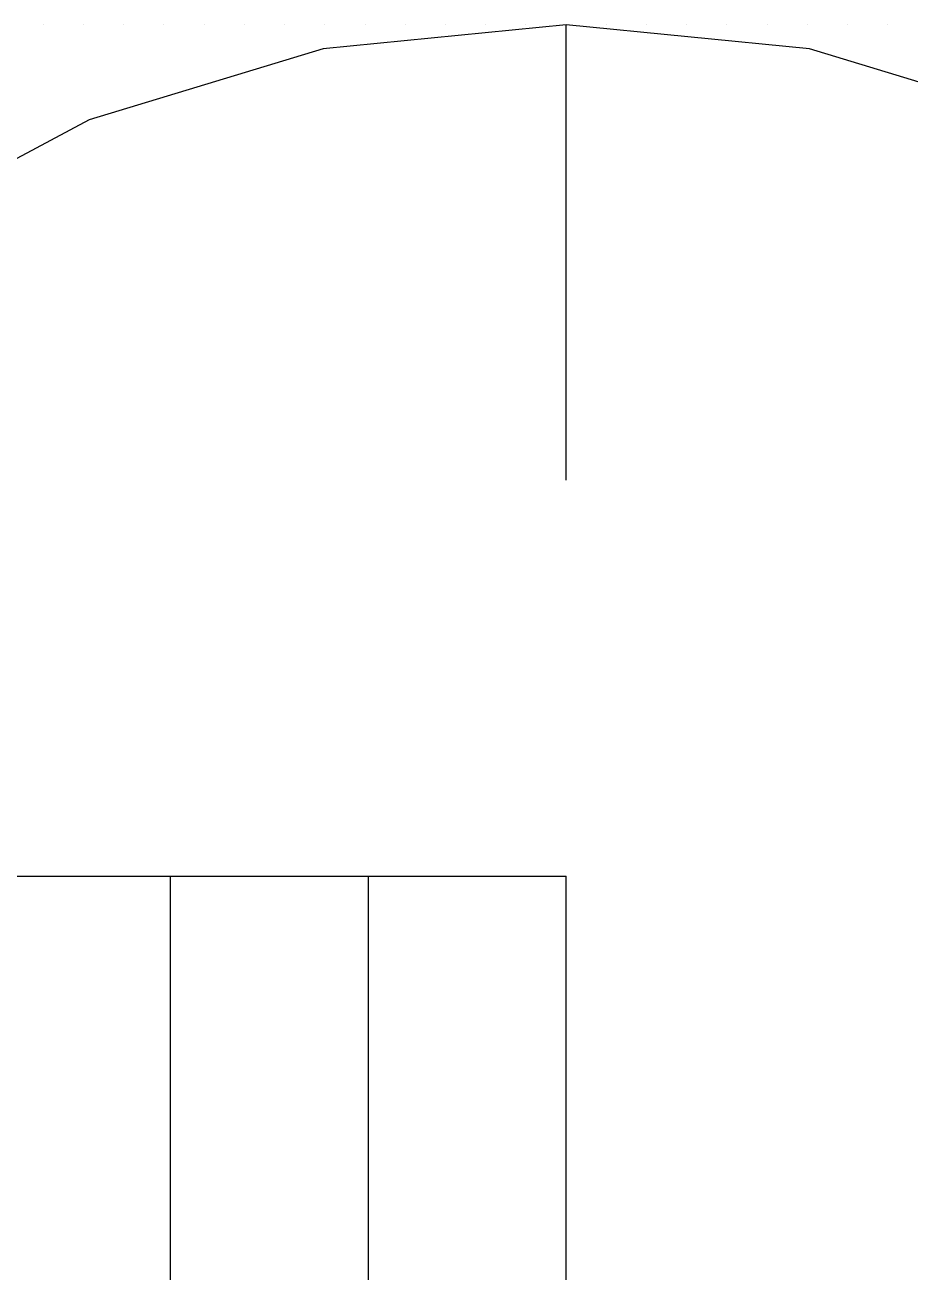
# Model space of a CAD drawing. Header units: metres. Extents: x -61500 to 61500, y -31500 to 31500.
# Drawn here: x 16323 to 38688, y 0 to 31500 of the extents above; entities that cross this region are included whole.
import ezdxf

# ---------------------------------------------------------------- set-up
doc = ezdxf.new("R2010")
doc.units = ezdxf.units.M
for name, color, linetype in [('BEAMS_T2', 1, 'Continuous'), ('COLUMNS_T2', 5, 'Continuous'), ('SKYBRIDGE', 3, 'Continuous')]:
    doc.layers.add(name, color=color, linetype=linetype)

msp = doc.modelspace()

# ---------------------------------------------------------------- linework, layer by layer
at = {"layer": 'BEAMS_T2'}
for p, q in [((30000, 31500, 18955), (23855, 30895, 18955)), ((30000, 31500, 37909), (23855, 30895, 37909)), ((30000, 31500, 56864), (23855, 30895, 56864)), ((30000, 31500, 75818), (23855, 30895, 75818)), ((30000, 31500, 94773), (23855, 30895, 94773)), ((30000, 31500, 113727), (23855, 30895, 113727)), ((30000, 31500, 132682), (23855, 30895, 132682)), ((30000, 31500, 151636), (23855, 30895, 151636)), ((30000, 31500, 170591), (23855, 30895, 170591)), ((30000, 31500, 189545), (23855, 30895, 189545)), ((30000, 31500, 208500), (23855, 30895, 208500)), ((30000, 31500, 227455), (23855, 30895, 227455)), ((30000, 31500, 246409), (23855, 30895, 246409)), ((30000, 31500, 265364), (23855, 30895, 265364)), ((30000, 31500, 284318), (23855, 30895, 284318)), ((30000, 31500, 303273), (23855, 30895, 303273)), ((30000, 31500, 322227), (23855, 30895, 322227)), ((30000, 31500, 341182), (23855, 30895, 341182)), ((30000, 31500, 360136), (23855, 30895, 360136)), ((30000, 31500, 379091), (23855, 30895, 379091)), ((30000, 31500, 398045), (23855, 30895, 398045)), ((30000, 20000, 18955), (30000, 31500, 18955)), ((36145, 30895, 18955), (30000, 31500, 18955)), ((30000, 20000, 37909), (30000, 31500, 37909)), ((36145, 30895, 37909), (30000, 31500, 37909)), ((30000, 20000, 56864), (30000, 31500, 56864)), ((36145, 30895, 56864), (30000, 31500, 56864)), ((30000, 20000, 75818), (30000, 31500, 75818)), ((36145, 30895, 75818), (30000, 31500, 75818)), ((30000, 20000, 94773), (30000, 31500, 94773)), ((36145, 30895, 94773), (30000, 31500, 94773)), ((30000, 20000, 113727), (30000, 31500, 113727)), ((36145, 30895, 113727), (30000, 31500, 113727)), ((30000, 20000, 132682), (30000, 31500, 132682)), ((36145, 30895, 132682), (30000, 31500, 132682)), ((30000, 20000, 151636), (30000, 31500, 151636)), ((36145, 30895, 151636), (30000, 31500, 151636)), ((30000, 20000, 170591), (30000, 31500, 170591)), ((36145, 30895, 170591), (30000, 31500, 170591)), ((30000, 20000, 189545), (30000, 31500, 189545)), ((36145, 30895, 189545), (30000, 31500, 189545)), ((30000, 20000, 208500), (30000, 31500, 208500)), ((36145, 30895, 208500), (30000, 31500, 208500)), ((30000, 20000, 227455), (30000, 31500, 227455)), ((36145, 30895, 227455), (30000, 31500, 227455)), ((30000, 20000, 246409), (30000, 31500, 246409)), ((36145, 30895, 246409), (30000, 31500, 246409)), ((30000, 20000, 265364), (30000, 31500, 265364)), ((36145, 30895, 265364), (30000, 31500, 265364)), ((30000, 20000, 284318), (30000, 31500, 284318)), ((36145, 30895, 284318), (30000, 31500, 284318)), ((30000, 20000, 303273), (30000, 31500, 303273)), ((36145, 30895, 303273), (30000, 31500, 303273)), ((30000, 20000, 322227), (30000, 31500, 322227)), ((36145, 30895, 322227), (30000, 31500, 322227)), ((30000, 20000, 341182), (30000, 31500, 341182)), ((36145, 30895, 341182), (30000, 31500, 341182)), ((30000, 20000, 360136), (30000, 31500, 360136)), ((36145, 30895, 360136), (30000, 31500, 360136)), ((30000, 20000, 379091), (30000, 31500, 379091)), ((36145, 30895, 379091), (30000, 31500, 379091)), ((30000, 20000, 398045), (30000, 31500, 398045)), ((36145, 30895, 398045), (30000, 31500, 398045)), ((23855, 30895, 18955), (17945, 29102, 18955)), ((23855, 30895, 37909), (17945, 29102, 37909)), ((23855, 30895, 56864), (17945, 29102, 56864)), ((23855, 30895, 75818), (17945, 29102, 75818)), ((23855, 30895, 94773), (17945, 29102, 94773)), ((23855, 30895, 113727), (17945, 29102, 113727)), ((23855, 30895, 132682), (17945, 29102, 132682)), ((23855, 30895, 151636), (17945, 29102, 151636)), ((23855, 30895, 170591), (17945, 29102, 170591)), ((23855, 30895, 189545), (17945, 29102, 189545)), ((23855, 30895, 208500), (17945, 29102, 208500)), ((23855, 30895, 227455), (17945, 29102, 227455)), ((23855, 30895, 246409), (17945, 29102, 246409)), ((23855, 30895, 265364), (17945, 29102, 265364)), ((23855, 30895, 284318), (17945, 29102, 284318)), ((23855, 30895, 303273), (17945, 29102, 303273)), ((23855, 30895, 322227), (17945, 29102, 322227)), ((23855, 30895, 341182), (17945, 29102, 341182)), ((23855, 30895, 360136), (17945, 29102, 360136)), ((23855, 30895, 379091), (17945, 29102, 379091)), ((23855, 30895, 398045), (17945, 29102, 398045)), ((42055, 29102, 18955), (36145, 30895, 18955)), ((42055, 29102, 37909), (36145, 30895, 37909)), ((42055, 29102, 56864), (36145, 30895, 56864)), ((42055, 29102, 75818), (36145, 30895, 75818)), ((42055, 29102, 94773), (36145, 30895, 94773)), ((42055, 29102, 113727), (36145, 30895, 113727)), ((42055, 29102, 132682), (36145, 30895, 132682)), ((42055, 29102, 151636), (36145, 30895, 151636)), ((42055, 29102, 170591), (36145, 30895, 170591)), ((42055, 29102, 189545), (36145, 30895, 189545)), ((42055, 29102, 208500), (36145, 30895, 208500)), ((42055, 29102, 227455), (36145, 30895, 227455)), ((42055, 29102, 246409), (36145, 30895, 246409)), ((42055, 29102, 265364), (36145, 30895, 265364)), ((42055, 29102, 284318), (36145, 30895, 284318)), ((42055, 29102, 303273), (36145, 30895, 303273)), ((42055, 29102, 322227), (36145, 30895, 322227)), ((42055, 29102, 341182), (36145, 30895, 341182)), ((42055, 29102, 360136), (36145, 30895, 360136)), ((42055, 29102, 379091), (36145, 30895, 379091)), ((42055, 29102, 398045), (36145, 30895, 398045)), ((17945, 29102, 18955), (12500, 26191, 18955)), ((17945, 29102, 37909), (12500, 26191, 37909)), ((17945, 29102, 56864), (12500, 26191, 56864)), ((17945, 29102, 75818), (12500, 26191, 75818)), ((17945, 29102, 94773), (12500, 26191, 94773)), ((17945, 29102, 113727), (12500, 26191, 113727)), ((17945, 29102, 132682), (12500, 26191, 132682)), ((17945, 29102, 151636), (12500, 26191, 151636)), ((17945, 29102, 170591), (12500, 26191, 170591)), ((17945, 29102, 189545), (12500, 26191, 189545)), ((17945, 29102, 208500), (12500, 26191, 208500)), ((17945, 29102, 227455), (12500, 26191, 227455)), ((17945, 29102, 246409), (12500, 26191, 246409)), ((17945, 29102, 265364), (12500, 26191, 265364)), ((17945, 29102, 284318), (12500, 26191, 284318)), ((17945, 29102, 303273), (12500, 26191, 303273)), ((17945, 29102, 322227), (12500, 26191, 322227)), ((17945, 29102, 341182), (12500, 26191, 341182)), ((17945, 29102, 360136), (12500, 26191, 360136)), ((17945, 29102, 379091), (12500, 26191, 379091)), ((17945, 29102, 398045), (12500, 26191, 398045))]:
    msp.add_line(p, q, dxfattribs=at)
at = {"layer": 'COLUMNS_T2'}
for p, q in [((16788, 31500), (16788, 31500, 11373)), ((16788, 31500, 11373), (16788, 31500, 22745)), ((16788, 31500, 22745), (16788, 31500, 34118)), ((16788, 31500, 34118), (16788, 31500, 45491)), ((16788, 31500, 45491), (16788, 31500, 56864)), ((16788, 31500, 56864), (16788, 31500, 68236)), ((16788, 31500, 68236), (16788, 31500, 79609)), ((16788, 31500, 79609), (16788, 31500, 90982)), ((16788, 31500, 90982), (16788, 31500, 102355)), ((16788, 31500, 102355), (16788, 31500, 113727)), ((16788, 31500, 113727), (16788, 31500, 125100)), ((16788, 31500, 125100), (16788, 31500, 136473)), ((16788, 31500, 136473), (16788, 31500, 147845)), ((16788, 31500, 147845), (16788, 31500, 159218)), ((16788, 31500, 159218), (16788, 31500, 170591)), ((16788, 31500, 170591), (16788, 31500, 181964)), ((16788, 31500, 181964), (16788, 31500, 193336)), ((16788, 31500, 193336), (16788, 31500, 204709)), ((16788, 31500, 204709), (16788, 31500, 216082)), ((16788, 31500, 216082), (16788, 31500, 227455)), ((16788, 31500, 227455), (16788, 31500, 238827)), ((16788, 31500, 238827), (16788, 31500, 250200)), ((16788, 31500, 250200), (16788, 31500, 261573)), ((16788, 31500, 261573), (16788, 31500, 272945)), ((16788, 31500, 272945), (16788, 31500, 284318)), ((16788, 31500, 284318), (16788, 31500, 295691)), ((16788, 31500, 295691), (16788, 31500, 307064)), ((16788, 31500, 307064), (16788, 31500, 318436)), ((16788, 31500, 318436), (16788, 31500, 329809)), ((16788, 31500, 329809), (16788, 31500, 341182)), ((16788, 31500, 341182), (16788, 31500, 352555)), ((16788, 31500, 352555), (16788, 31500, 363927)), ((16788, 31500, 363927), (16788, 31500, 375300)), ((16788, 31500, 375300), (16788, 31500, 386673)), ((16788, 31500, 386673), (16788, 31500, 398045)), ((16788, 31500, 398045), (16788, 31500, 409418)), ((17804, 31500), (17804, 31500, 11373)), ((17804, 31500, 11373), (17804, 31500, 22745)), ((17804, 31500, 22745), (17804, 31500, 34118)), ((17804, 31500, 34118), (17804, 31500, 45491)), ((17804, 31500, 45491), (17804, 31500, 56864)), ((17804, 31500, 56864), (17804, 31500, 68236)), ((17804, 31500, 68236), (17804, 31500, 79609)), ((17804, 31500, 79609), (17804, 31500, 90982)), ((17804, 31500, 90982), (17804, 31500, 102355)), ((17804, 31500, 102355), (17804, 31500, 113727)), ((17804, 31500, 113727), (17804, 31500, 125100)), ((17804, 31500, 125100), (17804, 31500, 136473)), ((17804, 31500, 136473), (17804, 31500, 147845)), ((17804, 31500, 147845), (17804, 31500, 159218)), ((17804, 31500, 159218), (17804, 31500, 170591)), ((17804, 31500, 170591), (17804, 31500, 181964)), ((17804, 31500, 181964), (17804, 31500, 193336)), ((17804, 31500, 193336), (17804, 31500, 204709)), ((17804, 31500, 204709), (17804, 31500, 216082)), ((17804, 31500, 216082), (17804, 31500, 227455)), ((17804, 31500, 227455), (17804, 31500, 238827)), ((17804, 31500, 238827), (17804, 31500, 250200)), ((17804, 31500, 250200), (17804, 31500, 261573)), ((17804, 31500, 261573), (17804, 31500, 272945)), ((17804, 31500, 272945), (17804, 31500, 284318)), ((17804, 31500, 284318), (17804, 31500, 295691)), ((17804, 31500, 295691), (17804, 31500, 307064)), ((17804, 31500, 307064), (17804, 31500, 318436)), ((17804, 31500, 318436), (17804, 31500, 329809)), ((17804, 31500, 329809), (17804, 31500, 341182)), ((17804, 31500, 341182), (17804, 31500, 352555)), ((17804, 31500, 352555), (17804, 31500, 363927)), ((17804, 31500, 363927), (17804, 31500, 375300)), ((17804, 31500, 375300), (17804, 31500, 386673)), ((17804, 31500, 386673), (17804, 31500, 398045)), ((17804, 31500, 398045), (17804, 31500, 409418)), ((18820, 31500), (18820, 31500, 11373)), ((18820, 31500, 11373), (18820, 31500, 22745)), ((18820, 31500, 22745), (18820, 31500, 34118)), ((18820, 31500, 34118), (18820, 31500, 45491)), ((18820, 31500, 45491), (18820, 31500, 56864)), ((18820, 31500, 56864), (18820, 31500, 68236)), ((18820, 31500, 68236), (18820, 31500, 79609)), ((18820, 31500, 79609), (18820, 31500, 90982)), ((18820, 31500, 90982), (18820, 31500, 102355)), ((18820, 31500, 102355), (18820, 31500, 113727)), ((18820, 31500, 113727), (18820, 31500, 125100)), ((18820, 31500, 125100), (18820, 31500, 136473)), ((18820, 31500, 136473), (18820, 31500, 147845)), ((18820, 31500, 147845), (18820, 31500, 159218)), ((18820, 31500, 159218), (18820, 31500, 170591)), ((18820, 31500, 170591), (18820, 31500, 181964)), ((18820, 31500, 181964), (18820, 31500, 193336)), ((18820, 31500, 193336), (18820, 31500, 204709)), ((18820, 31500, 204709), (18820, 31500, 216082)), ((18820, 31500, 216082), (18820, 31500, 227455)), ((18820, 31500, 227455), (18820, 31500, 238827)), ((18820, 31500, 238827), (18820, 31500, 250200)), ((18820, 31500, 250200), (18820, 31500, 261573)), ((18820, 31500, 261573), (18820, 31500, 272945)), ((18820, 31500, 272945), (18820, 31500, 284318)), ((18820, 31500, 284318), (18820, 31500, 295691)), ((18820, 31500, 295691), (18820, 31500, 307064)), ((18820, 31500, 307064), (18820, 31500, 318436)), ((18820, 31500, 318436), (18820, 31500, 329809)), ((18820, 31500, 329809), (18820, 31500, 341182)), ((18820, 31500, 341182), (18820, 31500, 352555)), ((18820, 31500, 352555), (18820, 31500, 363927)), ((18820, 31500, 363927), (18820, 31500, 375300)), ((18820, 31500, 375300), (18820, 31500, 386673)), ((18820, 31500, 386673), (18820, 31500, 398045)), ((18820, 31500, 398045), (18820, 31500, 409418)), ((19836, 31500), (19836, 31500, 11373)), ((19836, 31500, 11373), (19836, 31500, 22745)), ((19836, 31500, 22745), (19836, 31500, 34118)), ((19836, 31500, 34118), (19836, 31500, 45491)), ((19836, 31500, 45491), (19836, 31500, 56864)), ((19836, 31500, 56864), (19836, 31500, 68236)), ((19836, 31500, 68236), (19836, 31500, 79609)), ((19836, 31500, 79609), (19836, 31500, 90982)), ((19836, 31500, 90982), (19836, 31500, 102355)), ((19836, 31500, 102355), (19836, 31500, 113727)), ((19836, 31500, 113727), (19836, 31500, 125100)), ((19836, 31500, 125100), (19836, 31500, 136473)), ((19836, 31500, 136473), (19836, 31500, 147845)), ((19836, 31500, 147845), (19836, 31500, 159218)), ((19836, 31500, 159218), (19836, 31500, 170591)), ((19836, 31500, 170591), (19836, 31500, 181964)), ((19836, 31500, 181964), (19836, 31500, 193336)), ((19836, 31500, 193336), (19836, 31500, 204709)), ((19836, 31500, 204709), (19836, 31500, 216082)), ((19836, 31500, 216082), (19836, 31500, 227455)), ((19836, 31500, 227455), (19836, 31500, 238827)), ((19836, 31500, 238827), (19836, 31500, 250200)), ((19836, 31500, 250200), (19836, 31500, 261573)), ((19836, 31500, 261573), (19836, 31500, 272945)), ((19836, 31500, 272945), (19836, 31500, 284318)), ((19836, 31500, 284318), (19836, 31500, 295691)), ((19836, 31500, 295691), (19836, 31500, 307064)), ((19836, 31500, 307064), (19836, 31500, 318436)), ((19836, 31500, 318436), (19836, 31500, 329809)), ((19836, 31500, 329809), (19836, 31500, 341182)), ((19836, 31500, 341182), (19836, 31500, 352555)), ((19836, 31500, 352555), (19836, 31500, 363927)), ((19836, 31500, 363927), (19836, 31500, 375300)), ((19836, 31500, 375300), (19836, 31500, 386673)), ((19836, 31500, 386673), (19836, 31500, 398045)), ((19836, 31500, 398045), (19836, 31500, 409418)), ((20852, 31500), (20852, 31500, 11373)), ((20852, 31500, 11373), (20852, 31500, 22745)), ((20852, 31500, 22745), (20852, 31500, 34118)), ((20852, 31500, 34118), (20852, 31500, 45491)), ((20852, 31500, 45491), (20852, 31500, 56864)), ((20852, 31500, 56864), (20852, 31500, 68236)), ((20852, 31500, 68236), (20852, 31500, 79609)), ((20852, 31500, 79609), (20852, 31500, 90982)), ((20852, 31500, 90982), (20852, 31500, 102355)), ((20852, 31500, 102355), (20852, 31500, 113727)), ((20852, 31500, 113727), (20852, 31500, 125100)), ((20852, 31500, 125100), (20852, 31500, 136473)), ((20852, 31500, 136473), (20852, 31500, 147845)), ((20852, 31500, 147845), (20852, 31500, 159218)), ((20852, 31500, 159218), (20852, 31500, 170591)), ((20852, 31500, 170591), (20852, 31500, 181964)), ((20852, 31500, 181964), (20852, 31500, 193336)), ((20852, 31500, 193336), (20852, 31500, 204709)), ((20852, 31500, 204709), (20852, 31500, 216082)), ((20852, 31500, 216082), (20852, 31500, 227455)), ((20852, 31500, 227455), (20852, 31500, 238827)), ((20852, 31500, 238827), (20852, 31500, 250200)), ((20852, 31500, 250200), (20852, 31500, 261573)), ((20852, 31500, 261573), (20852, 31500, 272945)), ((20852, 31500, 272945), (20852, 31500, 284318)), ((20852, 31500, 284318), (20852, 31500, 295691)), ((20852, 31500, 295691), (20852, 31500, 307064)), ((20852, 31500, 307064), (20852, 31500, 318436)), ((20852, 31500, 318436), (20852, 31500, 329809)), ((20852, 31500, 329809), (20852, 31500, 341182)), ((20852, 31500, 341182), (20852, 31500, 352555)), ((20852, 31500, 352555), (20852, 31500, 363927)), ((20852, 31500, 363927), (20852, 31500, 375300)), ((20852, 31500, 375300), (20852, 31500, 386673)), ((20852, 31500, 386673), (20852, 31500, 398045)), ((20852, 31500, 398045), (20852, 31500, 409418)), ((21868, 31500), (21868, 31500, 11373)), ((21868, 31500, 11373), (21868, 31500, 22745)), ((21868, 31500, 22745), (21868, 31500, 34118)), ((21868, 31500, 34118), (21868, 31500, 45491)), ((21868, 31500, 45491), (21868, 31500, 56864)), ((21868, 31500, 56864), (21868, 31500, 68236)), ((21868, 31500, 68236), (21868, 31500, 79609)), ((21868, 31500, 79609), (21868, 31500, 90982)), ((21868, 31500, 90982), (21868, 31500, 102355)), ((21868, 31500, 102355), (21868, 31500, 113727)), ((21868, 31500, 113727), (21868, 31500, 125100)), ((21868, 31500, 125100), (21868, 31500, 136473)), ((21868, 31500, 136473), (21868, 31500, 147845)), ((21868, 31500, 147845), (21868, 31500, 159218)), ((21868, 31500, 159218), (21868, 31500, 170591)), ((21868, 31500, 170591), (21868, 31500, 181964)), ((21868, 31500, 181964), (21868, 31500, 193336)), ((21868, 31500, 193336), (21868, 31500, 204709)), ((21868, 31500, 204709), (21868, 31500, 216082)), ((21868, 31500, 216082), (21868, 31500, 227455)), ((21868, 31500, 227455), (21868, 31500, 238827)), ((21868, 31500, 238827), (21868, 31500, 250200)), ((21868, 31500, 250200), (21868, 31500, 261573)), ((21868, 31500, 261573), (21868, 31500, 272945)), ((21868, 31500, 272945), (21868, 31500, 284318)), ((21868, 31500, 284318), (21868, 31500, 295691)), ((21868, 31500, 295691), (21868, 31500, 307064)), ((21868, 31500, 307064), (21868, 31500, 318436)), ((21868, 31500, 318436), (21868, 31500, 329809)), ((21868, 31500, 329809), (21868, 31500, 341182)), ((21868, 31500, 341182), (21868, 31500, 352555)), ((21868, 31500, 352555), (21868, 31500, 363927)), ((21868, 31500, 363927), (21868, 31500, 375300)), ((21868, 31500, 375300), (21868, 31500, 386673)), ((21868, 31500, 386673), (21868, 31500, 398045)), ((21868, 31500, 398045), (21868, 31500, 409418)), ((22884, 31500), (22884, 31500, 11373)), ((22884, 31500, 11373), (22884, 31500, 22745)), ((22884, 31500, 22745), (22884, 31500, 34118)), ((22884, 31500, 34118), (22884, 31500, 45491)), ((22884, 31500, 45491), (22884, 31500, 56864)), ((22884, 31500, 56864), (22884, 31500, 68236)), ((22884, 31500, 68236), (22884, 31500, 79609)), ((22884, 31500, 79609), (22884, 31500, 90982)), ((22884, 31500, 90982), (22884, 31500, 102355)), ((22884, 31500, 102355), (22884, 31500, 113727)), ((22884, 31500, 113727), (22884, 31500, 125100)), ((22884, 31500, 125100), (22884, 31500, 136473)), ((22884, 31500, 136473), (22884, 31500, 147845)), ((22884, 31500, 147845), (22884, 31500, 159218)), ((22884, 31500, 159218), (22884, 31500, 170591)), ((22884, 31500, 170591), (22884, 31500, 181964)), ((22884, 31500, 181964), (22884, 31500, 193336)), ((22884, 31500, 193336), (22884, 31500, 204709)), ((22884, 31500, 204709), (22884, 31500, 216082)), ((22884, 31500, 216082), (22884, 31500, 227455)), ((22884, 31500, 227455), (22884, 31500, 238827)), ((22884, 31500, 238827), (22884, 31500, 250200)), ((22884, 31500, 250200), (22884, 31500, 261573)), ((22884, 31500, 261573), (22884, 31500, 272945)), ((22884, 31500, 272945), (22884, 31500, 284318)), ((22884, 31500, 284318), (22884, 31500, 295691)), ((22884, 31500, 295691), (22884, 31500, 307064)), ((22884, 31500, 307064), (22884, 31500, 318436)), ((22884, 31500, 318436), (22884, 31500, 329809)), ((22884, 31500, 329809), (22884, 31500, 341182)), ((22884, 31500, 341182), (22884, 31500, 352555)), ((22884, 31500, 352555), (22884, 31500, 363927)), ((22884, 31500, 363927), (22884, 31500, 375300)), ((22884, 31500, 375300), (22884, 31500, 386673)), ((22884, 31500, 386673), (22884, 31500, 398045)), ((22884, 31500, 398045), (22884, 31500, 409418)), ((23900, 31500), (23900, 31500, 11373)), ((23900, 31500, 11373), (23900, 31500, 22745)), ((23900, 31500, 22745), (23900, 31500, 34118)), ((23900, 31500, 34118), (23900, 31500, 45491)), ((23900, 31500, 45491), (23900, 31500, 56864)), ((23900, 31500, 56864), (23900, 31500, 68236)), ((23900, 31500, 68236), (23900, 31500, 79609)), ((23900, 31500, 79609), (23900, 31500, 90982)), ((23900, 31500, 90982), (23900, 31500, 102355)), ((23900, 31500, 102355), (23900, 31500, 113727)), ((23900, 31500, 113727), (23900, 31500, 125100)), ((23900, 31500, 125100), (23900, 31500, 136473)), ((23900, 31500, 136473), (23900, 31500, 147845)), ((23900, 31500, 147845), (23900, 31500, 159218)), ((23900, 31500, 159218), (23900, 31500, 170591)), ((23900, 31500, 170591), (23900, 31500, 181964)), ((23900, 31500, 181964), (23900, 31500, 193336)), ((23900, 31500, 193336), (23900, 31500, 204709)), ((23900, 31500, 204709), (23900, 31500, 216082)), ((23900, 31500, 216082), (23900, 31500, 227455)), ((23900, 31500, 227455), (23900, 31500, 238827)), ((23900, 31500, 238827), (23900, 31500, 250200)), ((23900, 31500, 250200), (23900, 31500, 261573)), ((23900, 31500, 261573), (23900, 31500, 272945)), ((23900, 31500, 272945), (23900, 31500, 284318)), ((23900, 31500, 284318), (23900, 31500, 295691)), ((23900, 31500, 295691), (23900, 31500, 307064)), ((23900, 31500, 307064), (23900, 31500, 318436)), ((23900, 31500, 318436), (23900, 31500, 329809)), ((23900, 31500, 329809), (23900, 31500, 341182)), ((23900, 31500, 341182), (23900, 31500, 352555)), ((23900, 31500, 352555), (23900, 31500, 363927)), ((23900, 31500, 363927), (23900, 31500, 375300)), ((23900, 31500, 375300), (23900, 31500, 386673)), ((23900, 31500, 386673), (23900, 31500, 398045)), ((23900, 31500, 398045), (23900, 31500, 409418)), ((24916, 31500), (24916, 31500, 11373)), ((24916, 31500, 11373), (24916, 31500, 22745)), ((24916, 31500, 22745), (24916, 31500, 34118)), ((24916, 31500, 34118), (24916, 31500, 45491)), ((24916, 31500, 45491), (24916, 31500, 56864)), ((24916, 31500, 56864), (24916, 31500, 68236)), ((24916, 31500, 68236), (24916, 31500, 79609)), ((24916, 31500, 79609), (24916, 31500, 90982)), ((24916, 31500, 90982), (24916, 31500, 102355)), ((24916, 31500, 102355), (24916, 31500, 113727)), ((24916, 31500, 113727), (24916, 31500, 125100)), ((24916, 31500, 125100), (24916, 31500, 136473)), ((24916, 31500, 136473), (24916, 31500, 147845)), ((24916, 31500, 147845), (24916, 31500, 159218)), ((24916, 31500, 159218), (24916, 31500, 170591)), ((24916, 31500, 170591), (24916, 31500, 181964)), ((24916, 31500, 181964), (24916, 31500, 193336)), ((24916, 31500, 193336), (24916, 31500, 204709)), ((24916, 31500, 204709), (24916, 31500, 216082)), ((24916, 31500, 216082), (24916, 31500, 227455)), ((24916, 31500, 227455), (24916, 31500, 238827)), ((24916, 31500, 238827), (24916, 31500, 250200)), ((24916, 31500, 250200), (24916, 31500, 261573)), ((24916, 31500, 261573), (24916, 31500, 272945)), ((24916, 31500, 272945), (24916, 31500, 284318)), ((24916, 31500, 284318), (24916, 31500, 295691)), ((24916, 31500, 295691), (24916, 31500, 307064)), ((24916, 31500, 307064), (24916, 31500, 318436)), ((24916, 31500, 318436), (24916, 31500, 329809)), ((24916, 31500, 329809), (24916, 31500, 341182)), ((24916, 31500, 341182), (24916, 31500, 352555)), ((24916, 31500, 352555), (24916, 31500, 363927)), ((24916, 31500, 363927), (24916, 31500, 375300)), ((24916, 31500, 375300), (24916, 31500, 386673)), ((24916, 31500, 386673), (24916, 31500, 398045)), ((24916, 31500, 398045), (24916, 31500, 409418)), ((25932, 31500), (25932, 31500, 11373)), ((25932, 31500, 11373), (25932, 31500, 22745)), ((25932, 31500, 22745), (25932, 31500, 34118)), ((25932, 31500, 34118), (25932, 31500, 45491)), ((25932, 31500, 45491), (25932, 31500, 56864)), ((25932, 31500, 56864), (25932, 31500, 68236)), ((25932, 31500, 68236), (25932, 31500, 79609)), ((25932, 31500, 79609), (25932, 31500, 90982)), ((25932, 31500, 90982), (25932, 31500, 102355)), ((25932, 31500, 102355), (25932, 31500, 113727)), ((25932, 31500, 113727), (25932, 31500, 125100)), ((25932, 31500, 125100), (25932, 31500, 136473)), ((25932, 31500, 136473), (25932, 31500, 147845)), ((25932, 31500, 147845), (25932, 31500, 159218)), ((25932, 31500, 159218), (25932, 31500, 170591)), ((25932, 31500, 170591), (25932, 31500, 181964)), ((25932, 31500, 181964), (25932, 31500, 193336)), ((25932, 31500, 193336), (25932, 31500, 204709)), ((25932, 31500, 204709), (25932, 31500, 216082)), ((25932, 31500, 216082), (25932, 31500, 227455)), ((25932, 31500, 227455), (25932, 31500, 238827)), ((25932, 31500, 238827), (25932, 31500, 250200)), ((25932, 31500, 250200), (25932, 31500, 261573)), ((25932, 31500, 261573), (25932, 31500, 272945)), ((25932, 31500, 272945), (25932, 31500, 284318)), ((25932, 31500, 284318), (25932, 31500, 295691)), ((25932, 31500, 295691), (25932, 31500, 307064)), ((25932, 31500, 307064), (25932, 31500, 318436)), ((25932, 31500, 318436), (25932, 31500, 329809)), ((25932, 31500, 329809), (25932, 31500, 341182)), ((25932, 31500, 341182), (25932, 31500, 352555)), ((25932, 31500, 352555), (25932, 31500, 363927)), ((25932, 31500, 363927), (25932, 31500, 375300)), ((25932, 31500, 375300), (25932, 31500, 386673)), ((25932, 31500, 386673), (25932, 31500, 398045)), ((25932, 31500, 398045), (25932, 31500, 409418)), ((26948, 31500), (26948, 31500, 11373)), ((26948, 31500, 11373), (26948, 31500, 22745)), ((26948, 31500, 22745), (26948, 31500, 34118)), ((26948, 31500, 34118), (26948, 31500, 45491)), ((26948, 31500, 45491), (26948, 31500, 56864)), ((26948, 31500, 56864), (26948, 31500, 68236)), ((26948, 31500, 68236), (26948, 31500, 79609)), ((26948, 31500, 79609), (26948, 31500, 90982)), ((26948, 31500, 90982), (26948, 31500, 102355)), ((26948, 31500, 102355), (26948, 31500, 113727)), ((26948, 31500, 113727), (26948, 31500, 125100)), ((26948, 31500, 125100), (26948, 31500, 136473)), ((26948, 31500, 136473), (26948, 31500, 147845)), ((26948, 31500, 147845), (26948, 31500, 159218)), ((26948, 31500, 159218), (26948, 31500, 170591)), ((26948, 31500, 170591), (26948, 31500, 181964)), ((26948, 31500, 181964), (26948, 31500, 193336)), ((26948, 31500, 193336), (26948, 31500, 204709)), ((26948, 31500, 204709), (26948, 31500, 216082)), ((26948, 31500, 216082), (26948, 31500, 227455)), ((26948, 31500, 227455), (26948, 31500, 238827)), ((26948, 31500, 238827), (26948, 31500, 250200)), ((26948, 31500, 250200), (26948, 31500, 261573)), ((26948, 31500, 261573), (26948, 31500, 272945)), ((26948, 31500, 272945), (26948, 31500, 284318)), ((26948, 31500, 284318), (26948, 31500, 295691)), ((26948, 31500, 295691), (26948, 31500, 307064)), ((26948, 31500, 307064), (26948, 31500, 318436)), ((26948, 31500, 318436), (26948, 31500, 329809)), ((26948, 31500, 329809), (26948, 31500, 341182)), ((26948, 31500, 341182), (26948, 31500, 352555)), ((26948, 31500, 352555), (26948, 31500, 363927)), ((26948, 31500, 363927), (26948, 31500, 375300)), ((26948, 31500, 375300), (26948, 31500, 386673)), ((26948, 31500, 386673), (26948, 31500, 398045)), ((26948, 31500, 398045), (26948, 31500, 409418)), ((27964, 31500), (27964, 31500, 11373)), ((27964, 31500, 11373), (27964, 31500, 22745)), ((27964, 31500, 22745), (27964, 31500, 34118)), ((27964, 31500, 34118), (27964, 31500, 45491)), ((27964, 31500, 45491), (27964, 31500, 56864)), ((27964, 31500, 56864), (27964, 31500, 68236)), ((27964, 31500, 68236), (27964, 31500, 79609)), ((27964, 31500, 79609), (27964, 31500, 90982)), ((27964, 31500, 90982), (27964, 31500, 102355)), ((27964, 31500, 102355), (27964, 31500, 113727)), ((27964, 31500, 113727), (27964, 31500, 125100)), ((27964, 31500, 125100), (27964, 31500, 136473)), ((27964, 31500, 136473), (27964, 31500, 147845)), ((27964, 31500, 147845), (27964, 31500, 159218)), ((27964, 31500, 159218), (27964, 31500, 170591)), ((27964, 31500, 170591), (27964, 31500, 181964)), ((27964, 31500, 181964), (27964, 31500, 193336)), ((27964, 31500, 193336), (27964, 31500, 204709)), ((27964, 31500, 204709), (27964, 31500, 216082)), ((27964, 31500, 216082), (27964, 31500, 227455)), ((27964, 31500, 227455), (27964, 31500, 238827)), ((27964, 31500, 238827), (27964, 31500, 250200)), ((27964, 31500, 250200), (27964, 31500, 261573)), ((27964, 31500, 261573), (27964, 31500, 272945)), ((27964, 31500, 272945), (27964, 31500, 284318)), ((27964, 31500, 284318), (27964, 31500, 295691)), ((27964, 31500, 295691), (27964, 31500, 307064)), ((27964, 31500, 307064), (27964, 31500, 318436)), ((27964, 31500, 318436), (27964, 31500, 329809)), ((27964, 31500, 329809), (27964, 31500, 341182)), ((27964, 31500, 341182), (27964, 31500, 352555)), ((27964, 31500, 352555), (27964, 31500, 363927)), ((27964, 31500, 363927), (27964, 31500, 375300)), ((27964, 31500, 375300), (27964, 31500, 386673)), ((27964, 31500, 386673), (27964, 31500, 398045)), ((27964, 31500, 398045), (27964, 31500, 409418)), ((28980, 31500), (28980, 31500, 11373)), ((28980, 31500, 11373), (28980, 31500, 22745)), ((28980, 31500, 22745), (28980, 31500, 34118)), ((28980, 31500, 34118), (28980, 31500, 45491)), ((28980, 31500, 45491), (28980, 31500, 56864)), ((28980, 31500, 56864), (28980, 31500, 68236)), ((28980, 31500, 68236), (28980, 31500, 79609)), ((28980, 31500, 79609), (28980, 31500, 90982)), ((28980, 31500, 90982), (28980, 31500, 102355)), ((28980, 31500, 102355), (28980, 31500, 113727)), ((28980, 31500, 113727), (28980, 31500, 125100)), ((28980, 31500, 125100), (28980, 31500, 136473)), ((28980, 31500, 136473), (28980, 31500, 147845)), ((28980, 31500, 147845), (28980, 31500, 159218)), ((28980, 31500, 159218), (28980, 31500, 170591)), ((28980, 31500, 170591), (28980, 31500, 181964)), ((28980, 31500, 181964), (28980, 31500, 193336)), ((28980, 31500, 193336), (28980, 31500, 204709)), ((28980, 31500, 204709), (28980, 31500, 216082)), ((28980, 31500, 216082), (28980, 31500, 227455)), ((28980, 31500, 227455), (28980, 31500, 238827)), ((28980, 31500, 238827), (28980, 31500, 250200)), ((28980, 31500, 250200), (28980, 31500, 261573)), ((28980, 31500, 261573), (28980, 31500, 272945)), ((28980, 31500, 272945), (28980, 31500, 284318)), ((28980, 31500, 284318), (28980, 31500, 295691)), ((28980, 31500, 295691), (28980, 31500, 307064)), ((28980, 31500, 307064), (28980, 31500, 318436)), ((28980, 31500, 318436), (28980, 31500, 329809)), ((28980, 31500, 329809), (28980, 31500, 341182)), ((28980, 31500, 341182), (28980, 31500, 352555)), ((28980, 31500, 352555), (28980, 31500, 363927)), ((28980, 31500, 363927), (28980, 31500, 375300)), ((28980, 31500, 375300), (28980, 31500, 386673)), ((28980, 31500, 386673), (28980, 31500, 398045)), ((28980, 31500, 398045), (28980, 31500, 409418)), ((29996, 31500), (29996, 31500, 11373)), ((29996, 31500, 11373), (29996, 31500, 22745)), ((29996, 31500, 22745), (29996, 31500, 34118)), ((29996, 31500, 34118), (29996, 31500, 45491)), ((29996, 31500, 45491), (29996, 31500, 56864)), ((29996, 31500, 56864), (29996, 31500, 68236)), ((29996, 31500, 68236), (29996, 31500, 79609)), ((29996, 31500, 79609), (29996, 31500, 90982)), ((29996, 31500, 90982), (29996, 31500, 102355)), ((29996, 31500, 102355), (29996, 31500, 113727)), ((29996, 31500, 113727), (29996, 31500, 125100)), ((29996, 31500, 125100), (29996, 31500, 136473)), ((29996, 31500, 136473), (29996, 31500, 147845)), ((29996, 31500, 147845), (29996, 31500, 159218)), ((29996, 31500, 159218), (29996, 31500, 170591)), ((29996, 31500, 170591), (29996, 31500, 181964)), ((29996, 31500, 181964), (29996, 31500, 193336)), ((29996, 31500, 193336), (29996, 31500, 204709)), ((29996, 31500, 204709), (29996, 31500, 216082)), ((29996, 31500, 216082), (29996, 31500, 227455)), ((29996, 31500, 227455), (29996, 31500, 238827)), ((29996, 31500, 238827), (29996, 31500, 250200)), ((29996, 31500, 250200), (29996, 31500, 261573)), ((29996, 31500, 261573), (29996, 31500, 272945)), ((29996, 31500, 272945), (29996, 31500, 284318)), ((29996, 31500, 284318), (29996, 31500, 295691)), ((29996, 31500, 295691), (29996, 31500, 307064)), ((29996, 31500, 307064), (29996, 31500, 318436)), ((29996, 31500, 318436), (29996, 31500, 329809)), ((29996, 31500, 329809), (29996, 31500, 341182)), ((29996, 31500, 341182), (29996, 31500, 352555)), ((29996, 31500, 352555), (29996, 31500, 363927)), ((29996, 31500, 363927), (29996, 31500, 375300)), ((29996, 31500, 375300), (29996, 31500, 386673)), ((29996, 31500, 386673), (29996, 31500, 398045)), ((29996, 31500, 398045), (29996, 31500, 409418)), ((31012, 31500), (31012, 31500, 11373)), ((31012, 31500, 11373), (31012, 31500, 22745)), ((31012, 31500, 22745), (31012, 31500, 34118)), ((31012, 31500, 34118), (31012, 31500, 45491)), ((31012, 31500, 45491), (31012, 31500, 56864)), ((31012, 31500, 56864), (31012, 31500, 68236)), ((31012, 31500, 68236), (31012, 31500, 79609)), ((31012, 31500, 79609), (31012, 31500, 90982)), ((31012, 31500, 90982), (31012, 31500, 102355)), ((31012, 31500, 102355), (31012, 31500, 113727)), ((31012, 31500, 113727), (31012, 31500, 125100)), ((31012, 31500, 125100), (31012, 31500, 136473)), ((31012, 31500, 136473), (31012, 31500, 147845)), ((31012, 31500, 147845), (31012, 31500, 159218)), ((31012, 31500, 159218), (31012, 31500, 170591)), ((31012, 31500, 170591), (31012, 31500, 181964)), ((31012, 31500, 181964), (31012, 31500, 193336)), ((31012, 31500, 193336), (31012, 31500, 204709)), ((31012, 31500, 204709), (31012, 31500, 216082)), ((31012, 31500, 216082), (31012, 31500, 227455)), ((31012, 31500, 227455), (31012, 31500, 238827)), ((31012, 31500, 238827), (31012, 31500, 250200)), ((31012, 31500, 250200), (31012, 31500, 261573)), ((31012, 31500, 261573), (31012, 31500, 272945)), ((31012, 31500, 272945), (31012, 31500, 284318)), ((31012, 31500, 284318), (31012, 31500, 295691)), ((31012, 31500, 295691), (31012, 31500, 307064)), ((31012, 31500, 307064), (31012, 31500, 318436)), ((31012, 31500, 318436), (31012, 31500, 329809)), ((31012, 31500, 329809), (31012, 31500, 341182)), ((31012, 31500, 341182), (31012, 31500, 352555)), ((31012, 31500, 352555), (31012, 31500, 363927)), ((31012, 31500, 363927), (31012, 31500, 375300)), ((31012, 31500, 375300), (31012, 31500, 386673)), ((31012, 31500, 386673), (31012, 31500, 398045)), ((31012, 31500, 398045), (31012, 31500, 409418)), ((32028, 31500), (32028, 31500, 11373)), ((32028, 31500, 11373), (32028, 31500, 22745)), ((32028, 31500, 22745), (32028, 31500, 34118)), ((32028, 31500, 34118), (32028, 31500, 45491)), ((32028, 31500, 45491), (32028, 31500, 56864)), ((32028, 31500, 56864), (32028, 31500, 68236)), ((32028, 31500, 68236), (32028, 31500, 79609)), ((32028, 31500, 79609), (32028, 31500, 90982)), ((32028, 31500, 90982), (32028, 31500, 102355)), ((32028, 31500, 102355), (32028, 31500, 113727)), ((32028, 31500, 113727), (32028, 31500, 125100)), ((32028, 31500, 125100), (32028, 31500, 136473)), ((32028, 31500, 136473), (32028, 31500, 147845)), ((32028, 31500, 147845), (32028, 31500, 159218)), ((32028, 31500, 159218), (32028, 31500, 170591)), ((32028, 31500, 170591), (32028, 31500, 181964)), ((32028, 31500, 181964), (32028, 31500, 193336)), ((32028, 31500, 193336), (32028, 31500, 204709)), ((32028, 31500, 204709), (32028, 31500, 216082)), ((32028, 31500, 216082), (32028, 31500, 227455)), ((32028, 31500, 227455), (32028, 31500, 238827)), ((32028, 31500, 238827), (32028, 31500, 250200)), ((32028, 31500, 250200), (32028, 31500, 261573)), ((32028, 31500, 261573), (32028, 31500, 272945)), ((32028, 31500, 272945), (32028, 31500, 284318)), ((32028, 31500, 284318), (32028, 31500, 295691)), ((32028, 31500, 295691), (32028, 31500, 307064)), ((32028, 31500, 307064), (32028, 31500, 318436)), ((32028, 31500, 318436), (32028, 31500, 329809)), ((32028, 31500, 329809), (32028, 31500, 341182)), ((32028, 31500, 341182), (32028, 31500, 352555)), ((32028, 31500, 352555), (32028, 31500, 363927)), ((32028, 31500, 363927), (32028, 31500, 375300)), ((32028, 31500, 375300), (32028, 31500, 386673)), ((32028, 31500, 386673), (32028, 31500, 398045)), ((32028, 31500, 398045), (32028, 31500, 409418)), ((33044, 31500), (33044, 31500, 11373)), ((33044, 31500, 11373), (33044, 31500, 22745)), ((33044, 31500, 22745), (33044, 31500, 34118)), ((33044, 31500, 34118), (33044, 31500, 45491)), ((33044, 31500, 45491), (33044, 31500, 56864)), ((33044, 31500, 56864), (33044, 31500, 68236)), ((33044, 31500, 68236), (33044, 31500, 79609)), ((33044, 31500, 79609), (33044, 31500, 90982)), ((33044, 31500, 90982), (33044, 31500, 102355)), ((33044, 31500, 102355), (33044, 31500, 113727)), ((33044, 31500, 113727), (33044, 31500, 125100)), ((33044, 31500, 125100), (33044, 31500, 136473)), ((33044, 31500, 136473), (33044, 31500, 147845)), ((33044, 31500, 147845), (33044, 31500, 159218)), ((33044, 31500, 159218), (33044, 31500, 170591)), ((33044, 31500, 170591), (33044, 31500, 181964)), ((33044, 31500, 181964), (33044, 31500, 193336)), ((33044, 31500, 193336), (33044, 31500, 204709)), ((33044, 31500, 204709), (33044, 31500, 216082)), ((33044, 31500, 216082), (33044, 31500, 227455)), ((33044, 31500, 227455), (33044, 31500, 238827)), ((33044, 31500, 238827), (33044, 31500, 250200)), ((33044, 31500, 250200), (33044, 31500, 261573)), ((33044, 31500, 261573), (33044, 31500, 272945)), ((33044, 31500, 272945), (33044, 31500, 284318)), ((33044, 31500, 284318), (33044, 31500, 295691)), ((33044, 31500, 295691), (33044, 31500, 307064)), ((33044, 31500, 307064), (33044, 31500, 318436)), ((33044, 31500, 318436), (33044, 31500, 329809)), ((33044, 31500, 329809), (33044, 31500, 341182)), ((33044, 31500, 341182), (33044, 31500, 352555)), ((33044, 31500, 352555), (33044, 31500, 363927)), ((33044, 31500, 363927), (33044, 31500, 375300)), ((33044, 31500, 375300), (33044, 31500, 386673)), ((33044, 31500, 386673), (33044, 31500, 398045)), ((33044, 31500, 398045), (33044, 31500, 409418)), ((34060, 31500), (34060, 31500, 11373)), ((34060, 31500, 11373), (34060, 31500, 22745)), ((34060, 31500, 22745), (34060, 31500, 34118)), ((34060, 31500, 34118), (34060, 31500, 45491)), ((34060, 31500, 45491), (34060, 31500, 56864)), ((34060, 31500, 56864), (34060, 31500, 68236)), ((34060, 31500, 68236), (34060, 31500, 79609)), ((34060, 31500, 79609), (34060, 31500, 90982)), ((34060, 31500, 90982), (34060, 31500, 102355)), ((34060, 31500, 102355), (34060, 31500, 113727)), ((34060, 31500, 113727), (34060, 31500, 125100)), ((34060, 31500, 125100), (34060, 31500, 136473)), ((34060, 31500, 136473), (34060, 31500, 147845)), ((34060, 31500, 147845), (34060, 31500, 159218)), ((34060, 31500, 159218), (34060, 31500, 170591)), ((34060, 31500, 170591), (34060, 31500, 181964)), ((34060, 31500, 181964), (34060, 31500, 193336)), ((34060, 31500, 193336), (34060, 31500, 204709)), ((34060, 31500, 204709), (34060, 31500, 216082)), ((34060, 31500, 216082), (34060, 31500, 227455)), ((34060, 31500, 227455), (34060, 31500, 238827)), ((34060, 31500, 238827), (34060, 31500, 250200)), ((34060, 31500, 250200), (34060, 31500, 261573)), ((34060, 31500, 261573), (34060, 31500, 272945)), ((34060, 31500, 272945), (34060, 31500, 284318)), ((34060, 31500, 284318), (34060, 31500, 295691)), ((34060, 31500, 295691), (34060, 31500, 307064)), ((34060, 31500, 307064), (34060, 31500, 318436)), ((34060, 31500, 318436), (34060, 31500, 329809)), ((34060, 31500, 329809), (34060, 31500, 341182)), ((34060, 31500, 341182), (34060, 31500, 352555)), ((34060, 31500, 352555), (34060, 31500, 363927)), ((34060, 31500, 363927), (34060, 31500, 375300)), ((34060, 31500, 375300), (34060, 31500, 386673)), ((34060, 31500, 386673), (34060, 31500, 398045)), ((34060, 31500, 398045), (34060, 31500, 409418)), ((35076, 31500), (35076, 31500, 11373)), ((35076, 31500, 11373), (35076, 31500, 22745)), ((35076, 31500, 22745), (35076, 31500, 34118)), ((35076, 31500, 34118), (35076, 31500, 45491)), ((35076, 31500, 45491), (35076, 31500, 56864)), ((35076, 31500, 56864), (35076, 31500, 68236)), ((35076, 31500, 68236), (35076, 31500, 79609)), ((35076, 31500, 79609), (35076, 31500, 90982)), ((35076, 31500, 90982), (35076, 31500, 102355)), ((35076, 31500, 102355), (35076, 31500, 113727)), ((35076, 31500, 113727), (35076, 31500, 125100)), ((35076, 31500, 125100), (35076, 31500, 136473)), ((35076, 31500, 136473), (35076, 31500, 147845)), ((35076, 31500, 147845), (35076, 31500, 159218)), ((35076, 31500, 159218), (35076, 31500, 170591)), ((35076, 31500, 170591), (35076, 31500, 181964)), ((35076, 31500, 181964), (35076, 31500, 193336)), ((35076, 31500, 193336), (35076, 31500, 204709)), ((35076, 31500, 204709), (35076, 31500, 216082)), ((35076, 31500, 216082), (35076, 31500, 227455)), ((35076, 31500, 227455), (35076, 31500, 238827)), ((35076, 31500, 238827), (35076, 31500, 250200)), ((35076, 31500, 250200), (35076, 31500, 261573)), ((35076, 31500, 261573), (35076, 31500, 272945)), ((35076, 31500, 272945), (35076, 31500, 284318)), ((35076, 31500, 284318), (35076, 31500, 295691)), ((35076, 31500, 295691), (35076, 31500, 307064)), ((35076, 31500, 307064), (35076, 31500, 318436)), ((35076, 31500, 318436), (35076, 31500, 329809)), ((35076, 31500, 329809), (35076, 31500, 341182)), ((35076, 31500, 341182), (35076, 31500, 352555)), ((35076, 31500, 352555), (35076, 31500, 363927)), ((35076, 31500, 363927), (35076, 31500, 375300)), ((35076, 31500, 375300), (35076, 31500, 386673)), ((35076, 31500, 386673), (35076, 31500, 398045)), ((35076, 31500, 398045), (35076, 31500, 409418)), ((36092, 31500), (36092, 31500, 11373)), ((36092, 31500, 11373), (36092, 31500, 22745)), ((36092, 31500, 22745), (36092, 31500, 34118)), ((36092, 31500, 34118), (36092, 31500, 45491)), ((36092, 31500, 45491), (36092, 31500, 56864)), ((36092, 31500, 56864), (36092, 31500, 68236)), ((36092, 31500, 68236), (36092, 31500, 79609)), ((36092, 31500, 79609), (36092, 31500, 90982)), ((36092, 31500, 90982), (36092, 31500, 102355)), ((36092, 31500, 102355), (36092, 31500, 113727)), ((36092, 31500, 113727), (36092, 31500, 125100)), ((36092, 31500, 125100), (36092, 31500, 136473)), ((36092, 31500, 136473), (36092, 31500, 147845)), ((36092, 31500, 147845), (36092, 31500, 159218)), ((36092, 31500, 159218), (36092, 31500, 170591)), ((36092, 31500, 170591), (36092, 31500, 181964)), ((36092, 31500, 181964), (36092, 31500, 193336)), ((36092, 31500, 193336), (36092, 31500, 204709)), ((36092, 31500, 204709), (36092, 31500, 216082)), ((36092, 31500, 216082), (36092, 31500, 227455)), ((36092, 31500, 227455), (36092, 31500, 238827)), ((36092, 31500, 238827), (36092, 31500, 250200)), ((36092, 31500, 250200), (36092, 31500, 261573)), ((36092, 31500, 261573), (36092, 31500, 272945)), ((36092, 31500, 272945), (36092, 31500, 284318)), ((36092, 31500, 284318), (36092, 31500, 295691)), ((36092, 31500, 295691), (36092, 31500, 307064)), ((36092, 31500, 307064), (36092, 31500, 318436)), ((36092, 31500, 318436), (36092, 31500, 329809)), ((36092, 31500, 329809), (36092, 31500, 341182)), ((36092, 31500, 341182), (36092, 31500, 352555)), ((36092, 31500, 352555), (36092, 31500, 363927)), ((36092, 31500, 363927), (36092, 31500, 375300)), ((36092, 31500, 375300), (36092, 31500, 386673)), ((36092, 31500, 386673), (36092, 31500, 398045)), ((36092, 31500, 398045), (36092, 31500, 409418)), ((37108, 31500), (37108, 31500, 11373)), ((37108, 31500, 11373), (37108, 31500, 22745)), ((37108, 31500, 22745), (37108, 31500, 34118)), ((37108, 31500, 34118), (37108, 31500, 45491)), ((37108, 31500, 45491), (37108, 31500, 56864)), ((37108, 31500, 56864), (37108, 31500, 68236)), ((37108, 31500, 68236), (37108, 31500, 79609)), ((37108, 31500, 79609), (37108, 31500, 90982)), ((37108, 31500, 90982), (37108, 31500, 102355)), ((37108, 31500, 102355), (37108, 31500, 113727)), ((37108, 31500, 113727), (37108, 31500, 125100)), ((37108, 31500, 125100), (37108, 31500, 136473)), ((37108, 31500, 136473), (37108, 31500, 147845)), ((37108, 31500, 147845), (37108, 31500, 159218)), ((37108, 31500, 159218), (37108, 31500, 170591)), ((37108, 31500, 170591), (37108, 31500, 181964)), ((37108, 31500, 181964), (37108, 31500, 193336)), ((37108, 31500, 193336), (37108, 31500, 204709)), ((37108, 31500, 204709), (37108, 31500, 216082)), ((37108, 31500, 216082), (37108, 31500, 227455)), ((37108, 31500, 227455), (37108, 31500, 238827)), ((37108, 31500, 238827), (37108, 31500, 250200)), ((37108, 31500, 250200), (37108, 31500, 261573)), ((37108, 31500, 261573), (37108, 31500, 272945)), ((37108, 31500, 272945), (37108, 31500, 284318)), ((37108, 31500, 284318), (37108, 31500, 295691)), ((37108, 31500, 295691), (37108, 31500, 307064)), ((37108, 31500, 307064), (37108, 31500, 318436)), ((37108, 31500, 318436), (37108, 31500, 329809)), ((37108, 31500, 329809), (37108, 31500, 341182)), ((37108, 31500, 341182), (37108, 31500, 352555)), ((37108, 31500, 352555), (37108, 31500, 363927)), ((37108, 31500, 363927), (37108, 31500, 375300)), ((37108, 31500, 375300), (37108, 31500, 386673)), ((37108, 31500, 386673), (37108, 31500, 398045)), ((37108, 31500, 398045), (37108, 31500, 409418)), ((38124, 31500), (38124, 31500, 11373)), ((38124, 31500, 11373), (38124, 31500, 22745)), ((38124, 31500, 22745), (38124, 31500, 34118)), ((38124, 31500, 34118), (38124, 31500, 45491)), ((38124, 31500, 45491), (38124, 31500, 56864)), ((38124, 31500, 56864), (38124, 31500, 68236)), ((38124, 31500, 68236), (38124, 31500, 79609)), ((38124, 31500, 79609), (38124, 31500, 90982)), ((38124, 31500, 90982), (38124, 31500, 102355)), ((38124, 31500, 102355), (38124, 31500, 113727)), ((38124, 31500, 113727), (38124, 31500, 125100)), ((38124, 31500, 125100), (38124, 31500, 136473)), ((38124, 31500, 136473), (38124, 31500, 147845)), ((38124, 31500, 147845), (38124, 31500, 159218)), ((38124, 31500, 159218), (38124, 31500, 170591)), ((38124, 31500, 170591), (38124, 31500, 181964)), ((38124, 31500, 181964), (38124, 31500, 193336)), ((38124, 31500, 193336), (38124, 31500, 204709)), ((38124, 31500, 204709), (38124, 31500, 216082)), ((38124, 31500, 216082), (38124, 31500, 227455)), ((38124, 31500, 227455), (38124, 31500, 238827)), ((38124, 31500, 238827), (38124, 31500, 250200)), ((38124, 31500, 250200), (38124, 31500, 261573)), ((38124, 31500, 261573), (38124, 31500, 272945)), ((38124, 31500, 272945), (38124, 31500, 284318)), ((38124, 31500, 284318), (38124, 31500, 295691)), ((38124, 31500, 295691), (38124, 31500, 307064)), ((38124, 31500, 307064), (38124, 31500, 318436)), ((38124, 31500, 318436), (38124, 31500, 329809)), ((38124, 31500, 329809), (38124, 31500, 341182)), ((38124, 31500, 341182), (38124, 31500, 352555)), ((38124, 31500, 352555), (38124, 31500, 363927)), ((38124, 31500, 363927), (38124, 31500, 375300)), ((38124, 31500, 375300), (38124, 31500, 386673)), ((38124, 31500, 386673), (38124, 31500, 398045)), ((38124, 31500, 398045), (38124, 31500, 409418)), ((30000, 20000), (30000, 20000, 7582)), ((30000, 20000, 7582), (30000, 20000, 15164)), ((30000, 20000, 15164), (30000, 20000, 22745)), ((30000, 20000, 22745), (30000, 20000, 30327)), ((30000, 20000, 30327), (30000, 20000, 37909)), ((30000, 20000, 37909), (30000, 20000, 45491)), ((30000, 20000, 45491), (30000, 20000, 53073)), ((30000, 20000, 53073), (30000, 20000, 60655)), ((30000, 20000, 60655), (30000, 20000, 68236)), ((30000, 20000, 68236), (30000, 20000, 75818)), ((30000, 20000, 75818), (30000, 20000, 83400)), ((30000, 20000, 83400), (30000, 20000, 90982)), ((30000, 20000, 90982), (30000, 20000, 98564)), ((30000, 20000, 98564), (30000, 20000, 106145)), ((30000, 20000, 106145), (30000, 20000, 113727)), ((30000, 20000, 113727), (30000, 20000, 121309)), ((30000, 20000, 121309), (30000, 20000, 128891)), ((30000, 20000, 128891), (30000, 20000, 136473)), ((30000, 20000, 136473), (30000, 20000, 144055)), ((30000, 20000, 144055), (30000, 20000, 151636)), ((30000, 20000, 151636), (30000, 20000, 159218)), ((30000, 20000, 159218), (30000, 20000, 166800)), ((30000, 20000, 166800), (30000, 20000, 174382)), ((30000, 20000, 174382), (30000, 20000, 181964)), ((30000, 20000, 181964), (30000, 20000, 189545)), ((30000, 20000, 189545), (30000, 20000, 197127)), ((30000, 20000, 197127), (30000, 20000, 204709)), ((30000, 20000, 204709), (30000, 20000, 212291)), ((30000, 20000, 212291), (30000, 20000, 219873)), ((30000, 20000, 219873), (30000, 20000, 227455)), ((30000, 20000, 227455), (30000, 20000, 235036)), ((30000, 20000, 235036), (30000, 20000, 242618)), ((30000, 20000, 242618), (30000, 20000, 250200)), ((30000, 20000, 250200), (30000, 20000, 257782)), ((30000, 20000, 257782), (30000, 20000, 265364)), ((30000, 20000, 265364), (30000, 20000, 272945)), ((30000, 20000, 272945), (30000, 20000, 280527)), ((30000, 20000, 280527), (30000, 20000, 288109)), ((30000, 20000, 288109), (30000, 20000, 295691)), ((30000, 20000, 295691), (30000, 20000, 303273)), ((30000, 20000, 303273), (30000, 20000, 310855)), ((30000, 20000, 310855), (30000, 20000, 318436)), ((30000, 20000, 318436), (30000, 20000, 326018)), ((30000, 20000, 326018), (30000, 20000, 333600)), ((30000, 20000, 333600), (30000, 20000, 341182)), ((30000, 20000, 341182), (30000, 20000, 348764)), ((30000, 20000, 348764), (30000, 20000, 356345)), ((30000, 20000, 356345), (30000, 20000, 363927)), ((30000, 20000, 363927), (30000, 20000, 371509)), ((30000, 20000, 371509), (30000, 20000, 379091)), ((30000, 20000, 379091), (30000, 20000, 386673)), ((30000, 20000, 386673), (30000, 20000, 394255)), ((30000, 20000, 394255), (30000, 20000, 401836)), ((30000, 20000, 401836), (30000, 20000, 409418)), ((30000, 0), (30000, 0, 7582)), ((30000, 0, 7582), (30000, 0, 15164)), ((30000, 0, 15164), (30000, 0, 22745)), ((30000, 0, 22745), (30000, 0, 30327)), ((30000, 0, 30327), (30000, 0, 37909)), ((30000, 0, 37909), (30000, 0, 45491)), ((30000, 0, 45491), (30000, 0, 53073)), ((30000, 0, 53073), (30000, 0, 60655)), ((30000, 0, 60655), (30000, 0, 68236)), ((30000, 0, 68236), (30000, 0, 75818)), ((30000, 0, 75818), (30000, 0, 83400)), ((30000, 0, 83400), (30000, 0, 90982)), ((30000, 0, 90982), (30000, 0, 98564)), ((30000, 0, 98564), (30000, 0, 106145)), ((30000, 0, 106145), (30000, 0, 113727)), ((30000, 0, 113727), (30000, 0, 121309)), ((30000, 0, 121309), (30000, 0, 128891)), ((30000, 0, 128891), (30000, 0, 136473)), ((30000, 0, 136473), (30000, 0, 144055)), ((30000, 0, 144055), (30000, 0, 151636)), ((30000, 0, 151636), (30000, 0, 159218)), ((30000, 0, 159218), (30000, 0, 166800)), ((30000, 0, 166800), (30000, 0, 174382)), ((30000, 0, 174382), (30000, 0, 181964)), ((30000, 0, 181964), (30000, 0, 189545)), ((30000, 0, 189545), (30000, 0, 197127)), ((30000, 0, 197127), (30000, 0, 204709)), ((30000, 0, 204709), (30000, 0, 212291)), ((30000, 0, 212291), (30000, 0, 219873)), ((30000, 0, 219873), (30000, 0, 227455)), ((30000, 0, 227455), (30000, 0, 235036)), ((30000, 0, 235036), (30000, 0, 242618)), ((30000, 0, 242618), (30000, 0, 250200)), ((30000, 0, 250200), (30000, 0, 257782)), ((30000, 0, 257782), (30000, 0, 265364)), ((30000, 0, 265364), (30000, 0, 272945)), ((30000, 0, 272945), (30000, 0, 280527)), ((30000, 0, 280527), (30000, 0, 288109)), ((30000, 0, 288109), (30000, 0, 295691)), ((30000, 0, 295691), (30000, 0, 303273)), ((30000, 0, 303273), (30000, 0, 310855)), ((30000, 0, 310855), (30000, 0, 318436)), ((30000, 0, 318436), (30000, 0, 326018)), ((30000, 0, 326018), (30000, 0, 333600)), ((30000, 0, 333600), (30000, 0, 341182)), ((30000, 0, 341182), (30000, 0, 348764)), ((30000, 0, 348764), (30000, 0, 356345)), ((30000, 0, 356345), (30000, 0, 363927)), ((30000, 0, 363927), (30000, 0, 371509)), ((30000, 0, 371509), (30000, 0, 379091)), ((30000, 0, 379091), (30000, 0, 386673)), ((30000, 0, 386673), (30000, 0, 394255)), ((30000, 0, 394255), (30000, 0, 401836)), ((30000, 0, 401836), (30000, 0, 409418))]:
    msp.add_line(p, q, dxfattribs=at)
at = {"layer": 'SKYBRIDGE'}
for p, q in [((-30000, 10000, 170800), (30000, 10000, 170800)), ((-30000, 10000, 166800), (30000, 10000, 166800)), ((15000, 10000, 166800), (20000, 10000, 170800)), ((15000, 10000, 170800), (20000, 10000, 166800)), ((20000, 10000, 166800), (20000, 10000, 170800)), ((20000, -10000, 168800), (20000, 10000, 168800)), ((20000, 10000, 166800), (25000, 10000, 170800)), ((20000, 10000, 170800), (25000, 10000, 166800)), ((25000, 10000, 166800), (25000, 10000, 170800)), ((25000, -10000, 168800), (25000, 10000, 168800)), ((25000, 10000, 166800), (30000, 10000, 170800)), ((25000, 10000, 170800), (30000, 10000, 166800)), ((30000, 10000, 166800), (30000, 10000, 170800)), ((30000, -10000, 168800), (30000, 10000, 168800))]:
    msp.add_line(p, q, dxfattribs=at)

doc.saveas('drawing.dxf')
